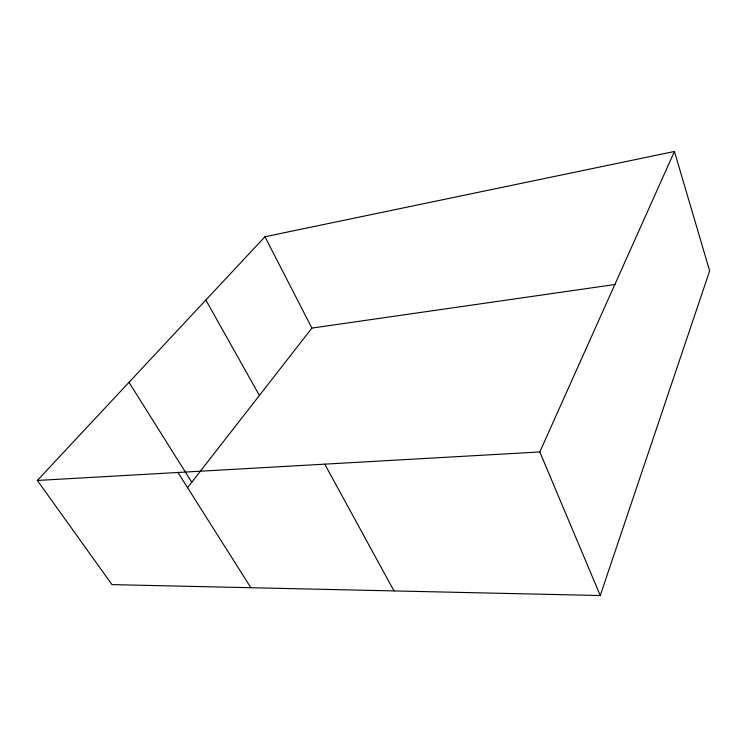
<?xml version="1.0" encoding="UTF-8"?>
<svg xmlns="http://www.w3.org/2000/svg" width="747" height="747" viewBox="0 0 747 747"><rect width="100%" height="100%" fill="white"/><g stroke="black" fill="none" stroke-linecap="round" stroke-linejoin="round"><path stroke-width="1.12" d="M600.252 595.536L709.65 270.872L674.448 151.464L264.961 236.743L37.35 480.461L111.985 584.612L600.252 595.536L539.81 451.954L674.448 151.464M187.497 487.716L311.901 328.092L615.117 284.476M37.35 480.461L539.81 451.954M177.945 472.487L250.88 587.721M128.988 382.333L191.774 482.235M205.845 300.042L259.414 395.443M324.749 464.158L394.005 590.924M264.961 236.743L311.901 328.092"/></g></svg>
